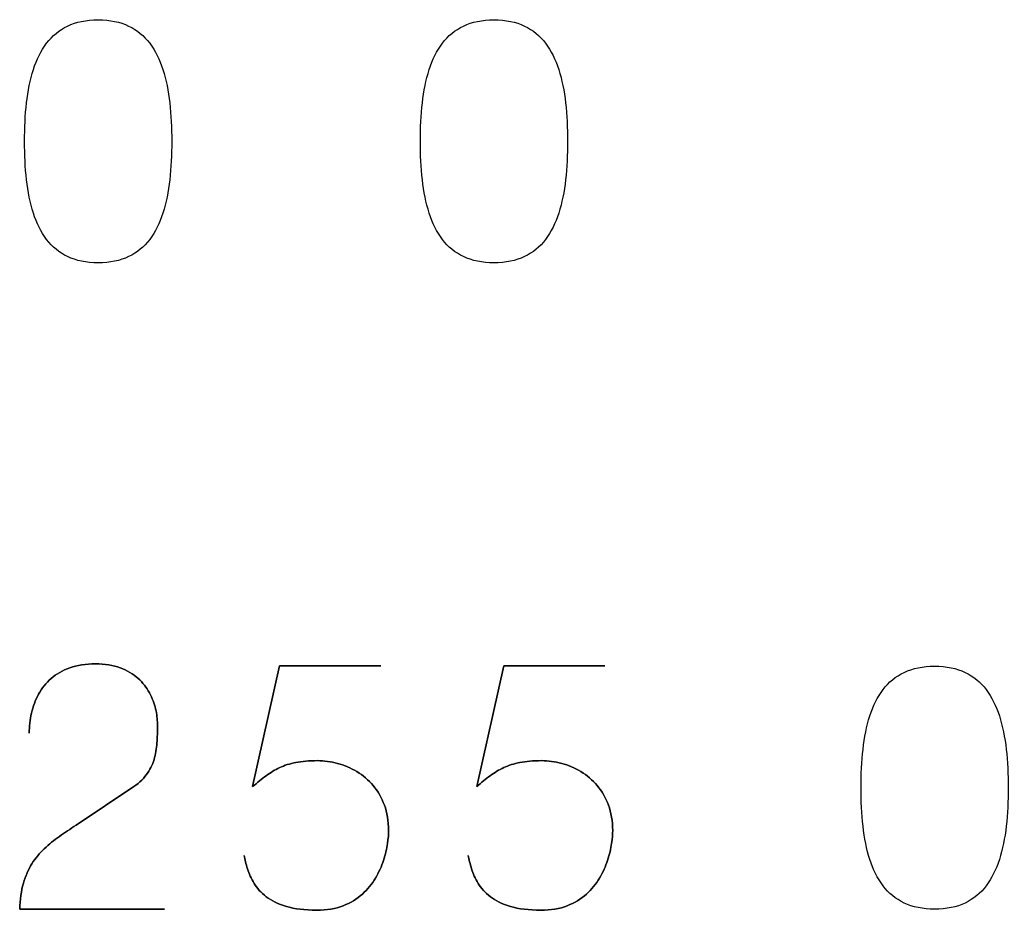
# Model space of a CAD drawing. Header units: millimetres. Extents: x -63 to 11, y -162 to 4.
# Drawn here: x -23.87 to 1.97, y -73.76 to -50.49 of the extents above; entities that cross this region are included whole.
import ezdxf

# ---------------------------------------------------------------- set-up
doc = ezdxf.new("R2010")
doc.units = ezdxf.units.MM
doc.header["$MEASUREMENT"] = 0
doc.layers.add('Layer 1', color=7, linetype='Continuous')

msp = doc.modelspace()

# ---------------------------------------------------------------- linework, layer by layer
at = {"layer": 'Layer 1'}
for points, knots in [([(-21.8217, -56.8395), (-21.5129, -56.838), (-21.2468, -56.7836), (-21.0247, -56.6778), (-21.0247, -56.6778), (-20.8041, -56.5719), (-20.6203, -56.4204), (-20.4733, -56.2278), (-20.4733, -56.2278), (-20.3277, -56.0337), (-20.213, -55.8043), (-20.1277, -55.5396), (-20.1277, -55.5396), (-20.0439, -55.2749), (-19.9836, -54.9853), (-19.9498, -54.6676), (-19.9498, -54.6676), (-19.9145, -54.35), (-19.8969, -54.0162), (-19.8984, -53.6633), (-19.8984, -53.6633), (-19.8969, -53.3119), (-19.9145, -52.9781), (-19.9498, -52.662), (-19.9498, -52.662), (-19.9836, -52.3458), (-20.0439, -52.0547), (-20.1277, -51.79), (-20.1277, -51.79), (-20.213, -51.5268), (-20.3277, -51.2974), (-20.4733, -51.1018), (-20.4733, -51.1018), (-20.6203, -50.9077), (-20.8041, -50.7562), (-21.0247, -50.6504), (-21.0247, -50.6504), (-21.2468, -50.543), (-21.5129, -50.4886), (-21.8217, -50.4872), (-21.8217, -50.4872), (-22.1305, -50.4886), (-22.3966, -50.543), (-22.6187, -50.6504), (-22.6187, -50.6504), (-22.8393, -50.7562), (-23.0231, -50.9077), (-23.1701, -51.1018), (-23.1701, -51.1018), (-23.3157, -51.2974), (-23.4304, -51.5268), (-23.5157, -51.79), (-23.5157, -51.79), (-23.5995, -52.0547), (-23.6598, -52.3458), (-23.6936, -52.662), (-23.6936, -52.662), (-23.7289, -52.9781), (-23.7465, -53.3119), (-23.745, -53.6633), (-23.745, -53.6633), (-23.7465, -54.0162), (-23.7289, -54.35), (-23.6936, -54.6676), (-23.6936, -54.6676), (-23.6598, -54.9853), (-23.5995, -55.2749), (-23.5157, -55.5396), (-23.5157, -55.5396), (-23.4304, -55.8043), (-23.3157, -56.0337), (-23.1701, -56.2278), (-23.1701, -56.2278), (-23.0231, -56.4204), (-22.8393, -56.5719), (-22.6187, -56.6778), (-22.6187, -56.6778), (-22.3966, -56.7836), (-22.1305, -56.838), (-21.8217, -56.8395)], [0, 0, 0, 0, 0.047619, 0.047619, 0.047619, 0.047619, 0.0952381, 0.0952381, 0.0952381, 0.0952381, 0.1428571, 0.1428571, 0.1428571, 0.1428571, 0.1904762, 0.1904762, 0.1904762, 0.1904762, 0.2380952, 0.2380952, 0.2380952, 0.2380952, 0.2857143, 0.2857143, 0.2857143, 0.2857143, 0.3333333, 0.3333333, 0.3333333, 0.3333333, 0.3809524, 0.3809524, 0.3809524, 0.3809524, 0.4285714, 0.4285714, 0.4285714, 0.4285714, 0.4761905, 0.4761905, 0.4761905, 0.4761905, 0.5238095, 0.5238095, 0.5238095, 0.5238095, 0.5714286, 0.5714286, 0.5714286, 0.5714286, 0.6190476, 0.6190476, 0.6190476, 0.6190476, 0.6666667, 0.6666667, 0.6666667, 0.6666667, 0.7142857, 0.7142857, 0.7142857, 0.7142857, 0.7619048, 0.7619048, 0.7619048, 0.7619048, 0.8095238, 0.8095238, 0.8095238, 0.8095238, 0.8571429, 0.8571429, 0.8571429, 0.8571429, 0.9047619, 0.9047619, 0.9047619, 0.9047619, 1, 1, 1, 1]), ([(-21.8217, -56.8395), (-21.5129, -56.838), (-21.2468, -56.7836), (-21.0247, -56.6778), (-21.0247, -56.6778), (-20.8041, -56.5719), (-20.6203, -56.4204), (-20.4733, -56.2278), (-20.4733, -56.2278), (-20.3277, -56.0337), (-20.213, -55.8043), (-20.1277, -55.5396), (-20.1277, -55.5396), (-20.0439, -55.2749), (-19.9836, -54.9853), (-19.9498, -54.6676), (-19.9498, -54.6676), (-19.9145, -54.35), (-19.8969, -54.0162), (-19.8984, -53.6633), (-19.8984, -53.6633), (-19.8969, -53.3119), (-19.9145, -52.9781), (-19.9498, -52.662), (-19.9498, -52.662), (-19.9836, -52.3458), (-20.0439, -52.0547), (-20.1277, -51.79), (-20.1277, -51.79), (-20.213, -51.5268), (-20.3277, -51.2974), (-20.4733, -51.1018), (-20.4733, -51.1018), (-20.6203, -50.9077), (-20.8041, -50.7562), (-21.0247, -50.6504), (-21.0247, -50.6504), (-21.2468, -50.543), (-21.5129, -50.4886), (-21.8217, -50.4872), (-21.8217, -50.4872), (-22.1305, -50.4886), (-22.3966, -50.543), (-22.6187, -50.6504), (-22.6187, -50.6504), (-22.8393, -50.7562), (-23.0231, -50.9077), (-23.1701, -51.1018), (-23.1701, -51.1018), (-23.3157, -51.2974), (-23.4304, -51.5268), (-23.5157, -51.79), (-23.5157, -51.79), (-23.5995, -52.0547), (-23.6598, -52.3458), (-23.6936, -52.662), (-23.6936, -52.662), (-23.7289, -52.9781), (-23.7465, -53.3119), (-23.745, -53.6633), (-23.745, -53.6633), (-23.7465, -54.0162), (-23.7289, -54.35), (-23.6936, -54.6676), (-23.6936, -54.6676), (-23.6598, -54.9853), (-23.5995, -55.2749), (-23.5157, -55.5396), (-23.5157, -55.5396), (-23.4304, -55.8043), (-23.3157, -56.0337), (-23.1701, -56.2278), (-23.1701, -56.2278), (-23.0231, -56.4204), (-22.8393, -56.5719), (-22.6187, -56.6778), (-22.6187, -56.6778), (-22.3966, -56.7836), (-22.1305, -56.838), (-21.8217, -56.8395)], [0, 0, 0, 0, 0.047619, 0.047619, 0.047619, 0.047619, 0.0952381, 0.0952381, 0.0952381, 0.0952381, 0.1428571, 0.1428571, 0.1428571, 0.1428571, 0.1904762, 0.1904762, 0.1904762, 0.1904762, 0.2380952, 0.2380952, 0.2380952, 0.2380952, 0.2857143, 0.2857143, 0.2857143, 0.2857143, 0.3333333, 0.3333333, 0.3333333, 0.3333333, 0.3809524, 0.3809524, 0.3809524, 0.3809524, 0.4285714, 0.4285714, 0.4285714, 0.4285714, 0.4761905, 0.4761905, 0.4761905, 0.4761905, 0.5238095, 0.5238095, 0.5238095, 0.5238095, 0.5714286, 0.5714286, 0.5714286, 0.5714286, 0.6190476, 0.6190476, 0.6190476, 0.6190476, 0.6666667, 0.6666667, 0.6666667, 0.6666667, 0.7142857, 0.7142857, 0.7142857, 0.7142857, 0.7619048, 0.7619048, 0.7619048, 0.7619048, 0.8095238, 0.8095238, 0.8095238, 0.8095238, 0.8571429, 0.8571429, 0.8571429, 0.8571429, 0.9047619, 0.9047619, 0.9047619, 0.9047619, 1, 1, 1, 1]), ([(-11.4727, -56.8395), (-11.1639, -56.838), (-10.8978, -56.7836), (-10.6757, -56.6778), (-10.6757, -56.6778), (-10.4551, -56.5719), (-10.2713, -56.4204), (-10.1243, -56.2278), (-10.1243, -56.2278), (-9.9787, -56.0337), (-9.864, -55.8043), (-9.7787, -55.5396), (-9.7787, -55.5396), (-9.6949, -55.2749), (-9.6346, -54.9853), (-9.6008, -54.6676), (-9.6008, -54.6676), (-9.5655, -54.35), (-9.5479, -54.0162), (-9.5494, -53.6633), (-9.5494, -53.6633), (-9.5479, -53.3119), (-9.5655, -52.9781), (-9.6008, -52.662), (-9.6008, -52.662), (-9.6346, -52.3458), (-9.6949, -52.0547), (-9.7787, -51.79), (-9.7787, -51.79), (-9.864, -51.5268), (-9.9787, -51.2974), (-10.1243, -51.1018), (-10.1243, -51.1018), (-10.2713, -50.9077), (-10.4551, -50.7562), (-10.6757, -50.6504), (-10.6757, -50.6504), (-10.8978, -50.543), (-11.1639, -50.4886), (-11.4727, -50.4872), (-11.4727, -50.4872), (-11.7815, -50.4886), (-12.0476, -50.543), (-12.2697, -50.6504), (-12.2697, -50.6504), (-12.4903, -50.7562), (-12.6741, -50.9077), (-12.8211, -51.1018), (-12.8211, -51.1018), (-12.9667, -51.2974), (-13.0814, -51.5268), (-13.1667, -51.79), (-13.1667, -51.79), (-13.2505, -52.0547), (-13.3108, -52.3458), (-13.3446, -52.662), (-13.3446, -52.662), (-13.3799, -52.9781), (-13.3975, -53.3119), (-13.396, -53.6633), (-13.396, -53.6633), (-13.3975, -54.0162), (-13.3799, -54.35), (-13.3446, -54.6676), (-13.3446, -54.6676), (-13.3108, -54.9853), (-13.2505, -55.2749), (-13.1667, -55.5396), (-13.1667, -55.5396), (-13.0814, -55.8043), (-12.9667, -56.0337), (-12.8211, -56.2278), (-12.8211, -56.2278), (-12.6741, -56.4204), (-12.4903, -56.5719), (-12.2697, -56.6778), (-12.2697, -56.6778), (-12.0476, -56.7836), (-11.7815, -56.838), (-11.4727, -56.8395)], [0, 0, 0, 0, 0.047619, 0.047619, 0.047619, 0.047619, 0.0952381, 0.0952381, 0.0952381, 0.0952381, 0.1428571, 0.1428571, 0.1428571, 0.1428571, 0.1904762, 0.1904762, 0.1904762, 0.1904762, 0.2380952, 0.2380952, 0.2380952, 0.2380952, 0.2857143, 0.2857143, 0.2857143, 0.2857143, 0.3333333, 0.3333333, 0.3333333, 0.3333333, 0.3809524, 0.3809524, 0.3809524, 0.3809524, 0.4285714, 0.4285714, 0.4285714, 0.4285714, 0.4761905, 0.4761905, 0.4761905, 0.4761905, 0.5238095, 0.5238095, 0.5238095, 0.5238095, 0.5714286, 0.5714286, 0.5714286, 0.5714286, 0.6190476, 0.6190476, 0.6190476, 0.6190476, 0.6666667, 0.6666667, 0.6666667, 0.6666667, 0.7142857, 0.7142857, 0.7142857, 0.7142857, 0.7619048, 0.7619048, 0.7619048, 0.7619048, 0.8095238, 0.8095238, 0.8095238, 0.8095238, 0.8571429, 0.8571429, 0.8571429, 0.8571429, 0.9047619, 0.9047619, 0.9047619, 0.9047619, 1, 1, 1, 1]), ([(-11.4727, -56.8395), (-11.1639, -56.838), (-10.8978, -56.7836), (-10.6757, -56.6778), (-10.6757, -56.6778), (-10.4551, -56.5719), (-10.2713, -56.4204), (-10.1243, -56.2278), (-10.1243, -56.2278), (-9.9787, -56.0337), (-9.864, -55.8043), (-9.7787, -55.5396), (-9.7787, -55.5396), (-9.6949, -55.2749), (-9.6346, -54.9853), (-9.6008, -54.6676), (-9.6008, -54.6676), (-9.5655, -54.35), (-9.5479, -54.0162), (-9.5494, -53.6633), (-9.5494, -53.6633), (-9.5479, -53.3119), (-9.5655, -52.9781), (-9.6008, -52.662), (-9.6008, -52.662), (-9.6346, -52.3458), (-9.6949, -52.0547), (-9.7787, -51.79), (-9.7787, -51.79), (-9.864, -51.5268), (-9.9787, -51.2974), (-10.1243, -51.1018), (-10.1243, -51.1018), (-10.2713, -50.9077), (-10.4551, -50.7562), (-10.6757, -50.6504), (-10.6757, -50.6504), (-10.8978, -50.543), (-11.1639, -50.4886), (-11.4727, -50.4872), (-11.4727, -50.4872), (-11.7815, -50.4886), (-12.0476, -50.543), (-12.2697, -50.6504), (-12.2697, -50.6504), (-12.4903, -50.7562), (-12.6741, -50.9077), (-12.8211, -51.1018), (-12.8211, -51.1018), (-12.9667, -51.2974), (-13.0814, -51.5268), (-13.1667, -51.79), (-13.1667, -51.79), (-13.2505, -52.0547), (-13.3108, -52.3458), (-13.3446, -52.662), (-13.3446, -52.662), (-13.3799, -52.9781), (-13.3975, -53.3119), (-13.396, -53.6633), (-13.396, -53.6633), (-13.3975, -54.0162), (-13.3799, -54.35), (-13.3446, -54.6676), (-13.3446, -54.6676), (-13.3108, -54.9853), (-13.2505, -55.2749), (-13.1667, -55.5396), (-13.1667, -55.5396), (-13.0814, -55.8043), (-12.9667, -56.0337), (-12.8211, -56.2278), (-12.8211, -56.2278), (-12.6741, -56.4204), (-12.4903, -56.5719), (-12.2697, -56.6778), (-12.2697, -56.6778), (-12.0476, -56.7836), (-11.7815, -56.838), (-11.4727, -56.8395)], [0, 0, 0, 0, 0.047619, 0.047619, 0.047619, 0.047619, 0.0952381, 0.0952381, 0.0952381, 0.0952381, 0.1428571, 0.1428571, 0.1428571, 0.1428571, 0.1904762, 0.1904762, 0.1904762, 0.1904762, 0.2380952, 0.2380952, 0.2380952, 0.2380952, 0.2857143, 0.2857143, 0.2857143, 0.2857143, 0.3333333, 0.3333333, 0.3333333, 0.3333333, 0.3809524, 0.3809524, 0.3809524, 0.3809524, 0.4285714, 0.4285714, 0.4285714, 0.4285714, 0.4761905, 0.4761905, 0.4761905, 0.4761905, 0.5238095, 0.5238095, 0.5238095, 0.5238095, 0.5714286, 0.5714286, 0.5714286, 0.5714286, 0.6190476, 0.6190476, 0.6190476, 0.6190476, 0.6666667, 0.6666667, 0.6666667, 0.6666667, 0.7142857, 0.7142857, 0.7142857, 0.7142857, 0.7619048, 0.7619048, 0.7619048, 0.7619048, 0.8095238, 0.8095238, 0.8095238, 0.8095238, 0.8571429, 0.8571429, 0.8571429, 0.8571429, 0.9047619, 0.9047619, 0.9047619, 0.9047619, 1, 1, 1, 1]), ([(-20.0858, -73.7309), (-20.0858, -73.7309), (-23.8707, -73.7309), (-23.8707, -73.7309), (-23.8707, -73.7309), (-23.8634, -73.475), (-23.831, -73.2486), (-23.7766, -73.0545), (-23.7766, -73.0545), (-23.7208, -72.8604), (-23.6458, -72.6898), (-23.5531, -72.5428), (-23.5531, -72.5428), (-23.459, -72.3957), (-23.3517, -72.2649), (-23.2296, -72.1502), (-23.2296, -72.1502), (-23.1076, -72.034), (-22.9767, -71.9281), (-22.8356, -71.8281), (-22.8356, -71.8281), (-22.6944, -71.7296), (-22.5488, -71.6311), (-22.3974, -71.534), (-22.3974, -71.534), (-22.3974, -71.534), (-20.8887, -70.5283), (-20.8887, -70.5283), (-20.8887, -70.5283), (-20.7343, -70.4194), (-20.6137, -70.3003), (-20.5284, -70.1724), (-20.5284, -70.1724), (-20.4417, -70.0445), (-20.3814, -69.9092), (-20.3446, -69.7666), (-20.3446, -69.7666), (-20.3093, -69.6254), (-20.2873, -69.4798), (-20.2799, -69.3328), (-20.2799, -69.3328), (-20.2726, -69.1843), (-20.2696, -69.0358), (-20.2711, -68.8872), (-20.2711, -68.8872), (-20.2711, -68.7652), (-20.2873, -68.6343), (-20.3196, -68.4932), (-20.3196, -68.4932), (-20.3534, -68.3535), (-20.4064, -68.2138), (-20.4814, -68.0755), (-20.4814, -68.0755), (-20.5564, -67.9373), (-20.6563, -67.8109), (-20.7813, -67.6962), (-20.7813, -67.6962), (-20.9063, -67.5829), (-21.0607, -67.4918), (-21.2445, -67.4227), (-21.2445, -67.4227), (-21.4283, -67.3536), (-21.6445, -67.3183), (-21.8945, -67.3168), (-21.8945, -67.3168), (-22.1459, -67.3183), (-22.3679, -67.3536), (-22.5591, -67.4212), (-22.5591, -67.4212), (-22.7503, -67.4888), (-22.9135, -67.5829), (-23.0488, -67.7021), (-23.0488, -67.7021), (-23.184, -67.8212), (-23.2929, -67.9594), (-23.3781, -68.1138), (-23.3781, -68.1138), (-23.4634, -68.2682), (-23.5252, -68.4329), (-23.5649, -68.6064), (-23.5649, -68.6064), (-23.6046, -68.7799), (-23.6237, -68.9563), (-23.6237, -69.1343), (-23.6237, -69.1343), (-23.6237, -68.9563), (-23.6046, -68.7799), (-23.5649, -68.6064), (-23.5649, -68.6064), (-23.5252, -68.4329), (-23.4634, -68.2682), (-23.3781, -68.1138), (-23.3781, -68.1138), (-23.2929, -67.9594), (-23.184, -67.8212), (-23.0488, -67.7021), (-23.0488, -67.7021), (-22.9135, -67.5829), (-22.7503, -67.4888), (-22.5591, -67.4212), (-22.5591, -67.4212), (-22.3679, -67.3536), (-22.1459, -67.3183), (-21.8945, -67.3168), (-21.8945, -67.3168), (-21.6445, -67.3183), (-21.4283, -67.3536), (-21.2445, -67.4227), (-21.2445, -67.4227), (-21.0607, -67.4918), (-20.9063, -67.5829), (-20.7813, -67.6962), (-20.7813, -67.6962), (-20.6563, -67.8109), (-20.5564, -67.9373), (-20.4814, -68.0755), (-20.4814, -68.0755), (-20.4064, -68.2138), (-20.3534, -68.3535), (-20.3196, -68.4932), (-20.3196, -68.4932), (-20.2873, -68.6343), (-20.2711, -68.7652), (-20.2711, -68.8872), (-20.2711, -68.8872), (-20.2696, -69.0358), (-20.2726, -69.1843), (-20.2799, -69.3328), (-20.2799, -69.3328), (-20.2873, -69.4798), (-20.3093, -69.6254), (-20.3446, -69.7666), (-20.3446, -69.7666), (-20.3814, -69.9092), (-20.4417, -70.0445), (-20.5284, -70.1724), (-20.5284, -70.1724), (-20.6137, -70.3003), (-20.7343, -70.4194), (-20.8887, -70.5283), (-20.8887, -70.5283), (-20.8887, -70.5283), (-22.3974, -71.534), (-22.3974, -71.534), (-22.3974, -71.534), (-22.5488, -71.6311), (-22.6944, -71.7296), (-22.8356, -71.8281), (-22.8356, -71.8281), (-22.9767, -71.9281), (-23.1076, -72.034), (-23.2296, -72.1502), (-23.2296, -72.1502), (-23.3517, -72.2649), (-23.459, -72.3957), (-23.5531, -72.5428), (-23.5531, -72.5428), (-23.6458, -72.6898), (-23.7208, -72.8604), (-23.7766, -73.0545), (-23.7766, -73.0545), (-23.831, -73.2486), (-23.8634, -73.475), (-23.8707, -73.7309), (-23.8707, -73.7309), (-23.8707, -73.7309), (-20.0858, -73.7309), (-20.0858, -73.7309)], [0, 0, 0, 0, 0.0232558, 0.0232558, 0.0232558, 0.0232558, 0.0465116, 0.0465116, 0.0465116, 0.0465116, 0.0697674, 0.0697674, 0.0697674, 0.0697674, 0.0930233, 0.0930233, 0.0930233, 0.0930233, 0.1162791, 0.1162791, 0.1162791, 0.1162791, 0.1395349, 0.1395349, 0.1395349, 0.1395349, 0.1627907, 0.1627907, 0.1627907, 0.1627907, 0.1860465, 0.1860465, 0.1860465, 0.1860465, 0.2093023, 0.2093023, 0.2093023, 0.2093023, 0.2325581, 0.2325581, 0.2325581, 0.2325581, 0.255814, 0.255814, 0.255814, 0.255814, 0.2790698, 0.2790698, 0.2790698, 0.2790698, 0.3023256, 0.3023256, 0.3023256, 0.3023256, 0.3255814, 0.3255814, 0.3255814, 0.3255814, 0.3488372, 0.3488372, 0.3488372, 0.3488372, 0.372093, 0.372093, 0.372093, 0.372093, 0.3953488, 0.3953488, 0.3953488, 0.3953488, 0.4186047, 0.4186047, 0.4186047, 0.4186047, 0.4418605, 0.4418605, 0.4418605, 0.4418605, 0.4651163, 0.4651163, 0.4651163, 0.4651163, 0.4883721, 0.4883721, 0.4883721, 0.4883721, 0.5116279, 0.5116279, 0.5116279, 0.5116279, 0.5348837, 0.5348837, 0.5348837, 0.5348837, 0.5581395, 0.5581395, 0.5581395, 0.5581395, 0.5813953, 0.5813953, 0.5813953, 0.5813953, 0.6046512, 0.6046512, 0.6046512, 0.6046512, 0.627907, 0.627907, 0.627907, 0.627907, 0.6511628, 0.6511628, 0.6511628, 0.6511628, 0.6744186, 0.6744186, 0.6744186, 0.6744186, 0.6976744, 0.6976744, 0.6976744, 0.6976744, 0.7209302, 0.7209302, 0.7209302, 0.7209302, 0.744186, 0.744186, 0.744186, 0.744186, 0.7674419, 0.7674419, 0.7674419, 0.7674419, 0.7906977, 0.7906977, 0.7906977, 0.7906977, 0.8139535, 0.8139535, 0.8139535, 0.8139535, 0.8372093, 0.8372093, 0.8372093, 0.8372093, 0.8604651, 0.8604651, 0.8604651, 0.8604651, 0.8837209, 0.8837209, 0.8837209, 0.8837209, 0.9069767, 0.9069767, 0.9069767, 0.9069767, 0.9302326, 0.9302326, 0.9302326, 0.9302326, 0.9534884, 0.9534884, 0.9534884, 0.9534884, 1, 1, 1, 1]), ([(-14.4305, -67.3697), (-14.4305, -67.3697), (-17.0773, -67.3697), (-17.0773, -67.3697), (-17.0773, -67.3697), (-17.0773, -67.3697), (-17.7831, -70.5283), (-17.7831, -70.5283), (-17.7831, -70.5283), (-17.6596, -70.4224), (-17.5419, -70.3268), (-17.4287, -70.243), (-17.4287, -70.243), (-17.3169, -70.1592), (-17.1993, -70.0886), (-17.0743, -70.0298), (-17.0743, -70.0298), (-16.9508, -69.971), (-16.8096, -69.9268), (-16.6508, -69.896), (-16.6508, -69.896), (-16.4935, -69.8651), (-16.3053, -69.8489), (-16.0891, -69.8489), (-16.0891, -69.8489), (-15.9127, -69.8489), (-15.7362, -69.8724), (-15.5598, -69.921), (-15.5598, -69.921), (-15.3833, -69.968), (-15.2157, -70.0401), (-15.0569, -70.1356), (-15.0569, -70.1356), (-14.8966, -70.2327), (-14.7554, -70.3533), (-14.6319, -70.4989), (-14.6319, -70.4989), (-14.5069, -70.6444), (-14.4084, -70.815), (-14.3378, -71.0106), (-14.3378, -71.0106), (-14.2658, -71.2061), (-14.229, -71.4282), (-14.2275, -71.6752), (-14.2275, -71.6752), (-14.2261, -71.7664), (-14.2364, -71.8811), (-14.2569, -72.0164), (-14.2569, -72.0164), (-14.2761, -72.1516), (-14.3113, -72.2987), (-14.3613, -72.4545), (-14.3613, -72.4545), (-14.4113, -72.6104), (-14.4819, -72.7648), (-14.5716, -72.9177), (-14.5716, -72.9177), (-14.6613, -73.0707), (-14.776, -73.2104), (-14.9142, -73.3368), (-14.9142, -73.3368), (-15.0525, -73.4633), (-15.2201, -73.5647), (-15.4157, -73.6412), (-15.4157, -73.6412), (-15.6127, -73.7162), (-15.8436, -73.7559), (-16.1068, -73.7574), (-16.1068, -73.7574), (-16.4214, -73.7559), (-16.6861, -73.7221), (-16.9008, -73.6588), (-16.9008, -73.6588), (-17.1155, -73.5941), (-17.2905, -73.5103), (-17.4258, -73.4045), (-17.4258, -73.4045), (-17.5625, -73.2986), (-17.6684, -73.1824), (-17.7448, -73.056), (-17.7448, -73.056), (-17.8213, -72.9295), (-17.8787, -72.803), (-17.9169, -72.6766), (-17.9169, -72.6766), (-17.9551, -72.5501), (-17.9845, -72.434), (-18.0036, -72.3281), (-18.0036, -72.3281), (-17.9845, -72.434), (-17.9551, -72.5501), (-17.9169, -72.6766), (-17.9169, -72.6766), (-17.8787, -72.803), (-17.8213, -72.9295), (-17.7448, -73.056), (-17.7448, -73.056), (-17.6684, -73.1824), (-17.5625, -73.2986), (-17.4258, -73.4045), (-17.4258, -73.4045), (-17.2905, -73.5103), (-17.1155, -73.5941), (-16.9008, -73.6588), (-16.9008, -73.6588), (-16.6861, -73.7221), (-16.4214, -73.7559), (-16.1068, -73.7574), (-16.1068, -73.7574), (-15.8436, -73.7559), (-15.6127, -73.7162), (-15.4157, -73.6412), (-15.4157, -73.6412), (-15.2201, -73.5647), (-15.0525, -73.4633), (-14.9142, -73.3368), (-14.9142, -73.3368), (-14.776, -73.2104), (-14.6613, -73.0707), (-14.5716, -72.9177), (-14.5716, -72.9177), (-14.4819, -72.7648), (-14.4113, -72.6104), (-14.3613, -72.4545), (-14.3613, -72.4545), (-14.3113, -72.2987), (-14.2761, -72.1516), (-14.2569, -72.0164), (-14.2569, -72.0164), (-14.2364, -71.8811), (-14.2261, -71.7664), (-14.2275, -71.6752), (-14.2275, -71.6752), (-14.229, -71.4282), (-14.2658, -71.2061), (-14.3378, -71.0106), (-14.3378, -71.0106), (-14.4084, -70.815), (-14.5069, -70.6444), (-14.6319, -70.4989), (-14.6319, -70.4989), (-14.7554, -70.3533), (-14.8966, -70.2327), (-15.0569, -70.1356), (-15.0569, -70.1356), (-15.2157, -70.0401), (-15.3833, -69.968), (-15.5598, -69.921), (-15.5598, -69.921), (-15.7362, -69.8724), (-15.9127, -69.8489), (-16.0891, -69.8489), (-16.0891, -69.8489), (-16.3053, -69.8489), (-16.4935, -69.8651), (-16.6508, -69.896), (-16.6508, -69.896), (-16.8096, -69.9268), (-16.9508, -69.971), (-17.0743, -70.0298), (-17.0743, -70.0298), (-17.1993, -70.0886), (-17.3169, -70.1592), (-17.4287, -70.243), (-17.4287, -70.243), (-17.5419, -70.3268), (-17.6596, -70.4224), (-17.7831, -70.5283), (-17.7831, -70.5283), (-17.7831, -70.5283), (-17.0773, -67.3697), (-17.0773, -67.3697), (-17.0773, -67.3697), (-17.0773, -67.3697), (-14.4305, -67.3697), (-14.4305, -67.3697)], [0, 0, 0, 0, 0.0222222, 0.0222222, 0.0222222, 0.0222222, 0.0444444, 0.0444444, 0.0444444, 0.0444444, 0.0666667, 0.0666667, 0.0666667, 0.0666667, 0.0888889, 0.0888889, 0.0888889, 0.0888889, 0.1111111, 0.1111111, 0.1111111, 0.1111111, 0.1333333, 0.1333333, 0.1333333, 0.1333333, 0.1555556, 0.1555556, 0.1555556, 0.1555556, 0.1777778, 0.1777778, 0.1777778, 0.1777778, 0.2, 0.2, 0.2, 0.2, 0.2222222, 0.2222222, 0.2222222, 0.2222222, 0.2444444, 0.2444444, 0.2444444, 0.2444444, 0.2666667, 0.2666667, 0.2666667, 0.2666667, 0.2888889, 0.2888889, 0.2888889, 0.2888889, 0.3111111, 0.3111111, 0.3111111, 0.3111111, 0.3333333, 0.3333333, 0.3333333, 0.3333333, 0.3555556, 0.3555556, 0.3555556, 0.3555556, 0.3777778, 0.3777778, 0.3777778, 0.3777778, 0.4, 0.4, 0.4, 0.4, 0.4222222, 0.4222222, 0.4222222, 0.4222222, 0.4444444, 0.4444444, 0.4444444, 0.4444444, 0.4666667, 0.4666667, 0.4666667, 0.4666667, 0.4888889, 0.4888889, 0.4888889, 0.4888889, 0.5111111, 0.5111111, 0.5111111, 0.5111111, 0.5333333, 0.5333333, 0.5333333, 0.5333333, 0.5555556, 0.5555556, 0.5555556, 0.5555556, 0.5777778, 0.5777778, 0.5777778, 0.5777778, 0.6, 0.6, 0.6, 0.6, 0.6222222, 0.6222222, 0.6222222, 0.6222222, 0.6444444, 0.6444444, 0.6444444, 0.6444444, 0.6666667, 0.6666667, 0.6666667, 0.6666667, 0.6888889, 0.6888889, 0.6888889, 0.6888889, 0.7111111, 0.7111111, 0.7111111, 0.7111111, 0.7333333, 0.7333333, 0.7333333, 0.7333333, 0.7555556, 0.7555556, 0.7555556, 0.7555556, 0.7777778, 0.7777778, 0.7777778, 0.7777778, 0.8, 0.8, 0.8, 0.8, 0.8222222, 0.8222222, 0.8222222, 0.8222222, 0.8444444, 0.8444444, 0.8444444, 0.8444444, 0.8666667, 0.8666667, 0.8666667, 0.8666667, 0.8888889, 0.8888889, 0.8888889, 0.8888889, 0.9111111, 0.9111111, 0.9111111, 0.9111111, 0.9333333, 0.9333333, 0.9333333, 0.9333333, 0.9555556, 0.9555556, 0.9555556, 0.9555556, 1, 1, 1, 1]), ([(-8.5722, -67.3697), (-8.5722, -67.3697), (-11.219, -67.3697), (-11.219, -67.3697), (-11.219, -67.3697), (-11.219, -67.3697), (-11.9248, -70.5283), (-11.9248, -70.5283), (-11.9248, -70.5283), (-11.8013, -70.4224), (-11.6836, -70.3268), (-11.5704, -70.243), (-11.5704, -70.243), (-11.4586, -70.1592), (-11.341, -70.0886), (-11.216, -70.0298), (-11.216, -70.0298), (-11.0925, -69.971), (-10.9513, -69.9268), (-10.7925, -69.896), (-10.7925, -69.896), (-10.6352, -69.8651), (-10.447, -69.8489), (-10.2308, -69.8489), (-10.2308, -69.8489), (-10.0544, -69.8489), (-9.8779, -69.8724), (-9.7015, -69.921), (-9.7015, -69.921), (-9.525, -69.968), (-9.3574, -70.0401), (-9.1986, -70.1356), (-9.1986, -70.1356), (-9.0383, -70.2327), (-8.8971, -70.3533), (-8.7736, -70.4989), (-8.7736, -70.4989), (-8.6486, -70.6444), (-8.5501, -70.815), (-8.4795, -71.0106), (-8.4795, -71.0106), (-8.4075, -71.2061), (-8.3707, -71.4282), (-8.3692, -71.6752), (-8.3692, -71.6752), (-8.3678, -71.7664), (-8.3781, -71.8811), (-8.3986, -72.0164), (-8.3986, -72.0164), (-8.4178, -72.1516), (-8.453, -72.2987), (-8.503, -72.4545), (-8.503, -72.4545), (-8.553, -72.6104), (-8.6236, -72.7648), (-8.7133, -72.9177), (-8.7133, -72.9177), (-8.803, -73.0707), (-8.9177, -73.2104), (-9.0559, -73.3368), (-9.0559, -73.3368), (-9.1942, -73.4633), (-9.3618, -73.5647), (-9.5574, -73.6412), (-9.5574, -73.6412), (-9.7544, -73.7162), (-9.9853, -73.7559), (-10.2485, -73.7574), (-10.2485, -73.7574), (-10.5631, -73.7559), (-10.8278, -73.7221), (-11.0425, -73.6588), (-11.0425, -73.6588), (-11.2572, -73.5941), (-11.4322, -73.5103), (-11.5675, -73.4045), (-11.5675, -73.4045), (-11.7042, -73.2986), (-11.8101, -73.1824), (-11.8865, -73.056), (-11.8865, -73.056), (-11.963, -72.9295), (-12.0204, -72.803), (-12.0586, -72.6766), (-12.0586, -72.6766), (-12.0968, -72.5501), (-12.1262, -72.434), (-12.1453, -72.3281), (-12.1453, -72.3281), (-12.1262, -72.434), (-12.0968, -72.5501), (-12.0586, -72.6766), (-12.0586, -72.6766), (-12.0204, -72.803), (-11.963, -72.9295), (-11.8865, -73.056), (-11.8865, -73.056), (-11.8101, -73.1824), (-11.7042, -73.2986), (-11.5675, -73.4045), (-11.5675, -73.4045), (-11.4322, -73.5103), (-11.2572, -73.5941), (-11.0425, -73.6588), (-11.0425, -73.6588), (-10.8278, -73.7221), (-10.5631, -73.7559), (-10.2485, -73.7574), (-10.2485, -73.7574), (-9.9853, -73.7559), (-9.7544, -73.7162), (-9.5574, -73.6412), (-9.5574, -73.6412), (-9.3618, -73.5647), (-9.1942, -73.4633), (-9.0559, -73.3368), (-9.0559, -73.3368), (-8.9177, -73.2104), (-8.803, -73.0707), (-8.7133, -72.9177), (-8.7133, -72.9177), (-8.6236, -72.7648), (-8.553, -72.6104), (-8.503, -72.4545), (-8.503, -72.4545), (-8.453, -72.2987), (-8.4178, -72.1516), (-8.3986, -72.0164), (-8.3986, -72.0164), (-8.3781, -71.8811), (-8.3678, -71.7664), (-8.3692, -71.6752), (-8.3692, -71.6752), (-8.3707, -71.4282), (-8.4075, -71.2061), (-8.4795, -71.0106), (-8.4795, -71.0106), (-8.5501, -70.815), (-8.6486, -70.6444), (-8.7736, -70.4989), (-8.7736, -70.4989), (-8.8971, -70.3533), (-9.0383, -70.2327), (-9.1986, -70.1356), (-9.1986, -70.1356), (-9.3574, -70.0401), (-9.525, -69.968), (-9.7015, -69.921), (-9.7015, -69.921), (-9.8779, -69.8724), (-10.0544, -69.8489), (-10.2308, -69.8489), (-10.2308, -69.8489), (-10.447, -69.8489), (-10.6352, -69.8651), (-10.7925, -69.896), (-10.7925, -69.896), (-10.9513, -69.9268), (-11.0925, -69.971), (-11.216, -70.0298), (-11.216, -70.0298), (-11.341, -70.0886), (-11.4586, -70.1592), (-11.5704, -70.243), (-11.5704, -70.243), (-11.6836, -70.3268), (-11.8013, -70.4224), (-11.9248, -70.5283), (-11.9248, -70.5283), (-11.9248, -70.5283), (-11.219, -67.3697), (-11.219, -67.3697), (-11.219, -67.3697), (-11.219, -67.3697), (-8.5722, -67.3697), (-8.5722, -67.3697)], [0, 0, 0, 0, 0.0222222, 0.0222222, 0.0222222, 0.0222222, 0.0444444, 0.0444444, 0.0444444, 0.0444444, 0.0666667, 0.0666667, 0.0666667, 0.0666667, 0.0888889, 0.0888889, 0.0888889, 0.0888889, 0.1111111, 0.1111111, 0.1111111, 0.1111111, 0.1333333, 0.1333333, 0.1333333, 0.1333333, 0.1555556, 0.1555556, 0.1555556, 0.1555556, 0.1777778, 0.1777778, 0.1777778, 0.1777778, 0.2, 0.2, 0.2, 0.2, 0.2222222, 0.2222222, 0.2222222, 0.2222222, 0.2444444, 0.2444444, 0.2444444, 0.2444444, 0.2666667, 0.2666667, 0.2666667, 0.2666667, 0.2888889, 0.2888889, 0.2888889, 0.2888889, 0.3111111, 0.3111111, 0.3111111, 0.3111111, 0.3333333, 0.3333333, 0.3333333, 0.3333333, 0.3555556, 0.3555556, 0.3555556, 0.3555556, 0.3777778, 0.3777778, 0.3777778, 0.3777778, 0.4, 0.4, 0.4, 0.4, 0.4222222, 0.4222222, 0.4222222, 0.4222222, 0.4444444, 0.4444444, 0.4444444, 0.4444444, 0.4666667, 0.4666667, 0.4666667, 0.4666667, 0.4888889, 0.4888889, 0.4888889, 0.4888889, 0.5111111, 0.5111111, 0.5111111, 0.5111111, 0.5333333, 0.5333333, 0.5333333, 0.5333333, 0.5555556, 0.5555556, 0.5555556, 0.5555556, 0.5777778, 0.5777778, 0.5777778, 0.5777778, 0.6, 0.6, 0.6, 0.6, 0.6222222, 0.6222222, 0.6222222, 0.6222222, 0.6444444, 0.6444444, 0.6444444, 0.6444444, 0.6666667, 0.6666667, 0.6666667, 0.6666667, 0.6888889, 0.6888889, 0.6888889, 0.6888889, 0.7111111, 0.7111111, 0.7111111, 0.7111111, 0.7333333, 0.7333333, 0.7333333, 0.7333333, 0.7555556, 0.7555556, 0.7555556, 0.7555556, 0.7777778, 0.7777778, 0.7777778, 0.7777778, 0.8, 0.8, 0.8, 0.8, 0.8222222, 0.8222222, 0.8222222, 0.8222222, 0.8444444, 0.8444444, 0.8444444, 0.8444444, 0.8666667, 0.8666667, 0.8666667, 0.8666667, 0.8888889, 0.8888889, 0.8888889, 0.8888889, 0.9111111, 0.9111111, 0.9111111, 0.9111111, 0.9333333, 0.9333333, 0.9333333, 0.9333333, 0.9555556, 0.9555556, 0.9555556, 0.9555556, 1, 1, 1, 1]), ([(0.0476, -73.7309), (0.3564, -73.7294), (0.6225, -73.675), (0.8446, -73.5692), (0.8446, -73.5692), (1.0652, -73.4633), (1.249, -73.3118), (1.396, -73.1192), (1.396, -73.1192), (1.5416, -72.9251), (1.6563, -72.6957), (1.7416, -72.431), (1.7416, -72.431), (1.8254, -72.1663), (1.8857, -71.8767), (1.9195, -71.559), (1.9195, -71.559), (1.9548, -71.2414), (1.9724, -70.9076), (1.9709, -70.5547), (1.9709, -70.5547), (1.9724, -70.2033), (1.9548, -69.8695), (1.9195, -69.5534), (1.9195, -69.5534), (1.8857, -69.2372), (1.8254, -68.9461), (1.7416, -68.6814), (1.7416, -68.6814), (1.6563, -68.4182), (1.5416, -68.1888), (1.396, -67.9932), (1.396, -67.9932), (1.249, -67.7991), (1.0652, -67.6476), (0.8446, -67.5418), (0.8446, -67.5418), (0.6225, -67.4344), (0.3564, -67.38), (0.0476, -67.3786), (0.0476, -67.3786), (-0.2612, -67.38), (-0.5273, -67.4344), (-0.7494, -67.5418), (-0.7494, -67.5418), (-0.97, -67.6476), (-1.1538, -67.7991), (-1.3008, -67.9932), (-1.3008, -67.9932), (-1.4464, -68.1888), (-1.5611, -68.4182), (-1.6464, -68.6814), (-1.6464, -68.6814), (-1.7302, -68.9461), (-1.7905, -69.2372), (-1.8243, -69.5534), (-1.8243, -69.5534), (-1.8596, -69.8695), (-1.8772, -70.2033), (-1.8757, -70.5547), (-1.8757, -70.5547), (-1.8772, -70.9076), (-1.8596, -71.2414), (-1.8243, -71.559), (-1.8243, -71.559), (-1.7905, -71.8767), (-1.7302, -72.1663), (-1.6464, -72.431), (-1.6464, -72.431), (-1.5611, -72.6957), (-1.4464, -72.9251), (-1.3008, -73.1192), (-1.3008, -73.1192), (-1.1538, -73.3118), (-0.97, -73.4633), (-0.7494, -73.5692), (-0.7494, -73.5692), (-0.5273, -73.675), (-0.2612, -73.7294), (0.0476, -73.7309)], [0, 0, 0, 0, 0.047619, 0.047619, 0.047619, 0.047619, 0.0952381, 0.0952381, 0.0952381, 0.0952381, 0.1428571, 0.1428571, 0.1428571, 0.1428571, 0.1904762, 0.1904762, 0.1904762, 0.1904762, 0.2380952, 0.2380952, 0.2380952, 0.2380952, 0.2857143, 0.2857143, 0.2857143, 0.2857143, 0.3333333, 0.3333333, 0.3333333, 0.3333333, 0.3809524, 0.3809524, 0.3809524, 0.3809524, 0.4285714, 0.4285714, 0.4285714, 0.4285714, 0.4761905, 0.4761905, 0.4761905, 0.4761905, 0.5238095, 0.5238095, 0.5238095, 0.5238095, 0.5714286, 0.5714286, 0.5714286, 0.5714286, 0.6190476, 0.6190476, 0.6190476, 0.6190476, 0.6666667, 0.6666667, 0.6666667, 0.6666667, 0.7142857, 0.7142857, 0.7142857, 0.7142857, 0.7619048, 0.7619048, 0.7619048, 0.7619048, 0.8095238, 0.8095238, 0.8095238, 0.8095238, 0.8571429, 0.8571429, 0.8571429, 0.8571429, 0.9047619, 0.9047619, 0.9047619, 0.9047619, 1, 1, 1, 1]), ([(0.0476, -73.7309), (0.3564, -73.7294), (0.6225, -73.675), (0.8446, -73.5692), (0.8446, -73.5692), (1.0652, -73.4633), (1.249, -73.3118), (1.396, -73.1192), (1.396, -73.1192), (1.5416, -72.9251), (1.6563, -72.6957), (1.7416, -72.431), (1.7416, -72.431), (1.8254, -72.1663), (1.8857, -71.8767), (1.9195, -71.559), (1.9195, -71.559), (1.9548, -71.2414), (1.9724, -70.9076), (1.9709, -70.5547), (1.9709, -70.5547), (1.9724, -70.2033), (1.9548, -69.8695), (1.9195, -69.5534), (1.9195, -69.5534), (1.8857, -69.2372), (1.8254, -68.9461), (1.7416, -68.6814), (1.7416, -68.6814), (1.6563, -68.4182), (1.5416, -68.1888), (1.396, -67.9932), (1.396, -67.9932), (1.249, -67.7991), (1.0652, -67.6476), (0.8446, -67.5418), (0.8446, -67.5418), (0.6225, -67.4344), (0.3564, -67.38), (0.0476, -67.3786), (0.0476, -67.3786), (-0.2612, -67.38), (-0.5273, -67.4344), (-0.7494, -67.5418), (-0.7494, -67.5418), (-0.97, -67.6476), (-1.1538, -67.7991), (-1.3008, -67.9932), (-1.3008, -67.9932), (-1.4464, -68.1888), (-1.5611, -68.4182), (-1.6464, -68.6814), (-1.6464, -68.6814), (-1.7302, -68.9461), (-1.7905, -69.2372), (-1.8243, -69.5534), (-1.8243, -69.5534), (-1.8596, -69.8695), (-1.8772, -70.2033), (-1.8757, -70.5547), (-1.8757, -70.5547), (-1.8772, -70.9076), (-1.8596, -71.2414), (-1.8243, -71.559), (-1.8243, -71.559), (-1.7905, -71.8767), (-1.7302, -72.1663), (-1.6464, -72.431), (-1.6464, -72.431), (-1.5611, -72.6957), (-1.4464, -72.9251), (-1.3008, -73.1192), (-1.3008, -73.1192), (-1.1538, -73.3118), (-0.97, -73.4633), (-0.7494, -73.5692), (-0.7494, -73.5692), (-0.5273, -73.675), (-0.2612, -73.7294), (0.0476, -73.7309)], [0, 0, 0, 0, 0.047619, 0.047619, 0.047619, 0.047619, 0.0952381, 0.0952381, 0.0952381, 0.0952381, 0.1428571, 0.1428571, 0.1428571, 0.1428571, 0.1904762, 0.1904762, 0.1904762, 0.1904762, 0.2380952, 0.2380952, 0.2380952, 0.2380952, 0.2857143, 0.2857143, 0.2857143, 0.2857143, 0.3333333, 0.3333333, 0.3333333, 0.3333333, 0.3809524, 0.3809524, 0.3809524, 0.3809524, 0.4285714, 0.4285714, 0.4285714, 0.4285714, 0.4761905, 0.4761905, 0.4761905, 0.4761905, 0.5238095, 0.5238095, 0.5238095, 0.5238095, 0.5714286, 0.5714286, 0.5714286, 0.5714286, 0.6190476, 0.6190476, 0.6190476, 0.6190476, 0.6666667, 0.6666667, 0.6666667, 0.6666667, 0.7142857, 0.7142857, 0.7142857, 0.7142857, 0.7619048, 0.7619048, 0.7619048, 0.7619048, 0.8095238, 0.8095238, 0.8095238, 0.8095238, 0.8571429, 0.8571429, 0.8571429, 0.8571429, 0.9047619, 0.9047619, 0.9047619, 0.9047619, 1, 1, 1, 1])]:
    msp.add_open_spline(points, degree=3, knots=knots, dxfattribs=at)

doc.saveas('drawing.dxf')
